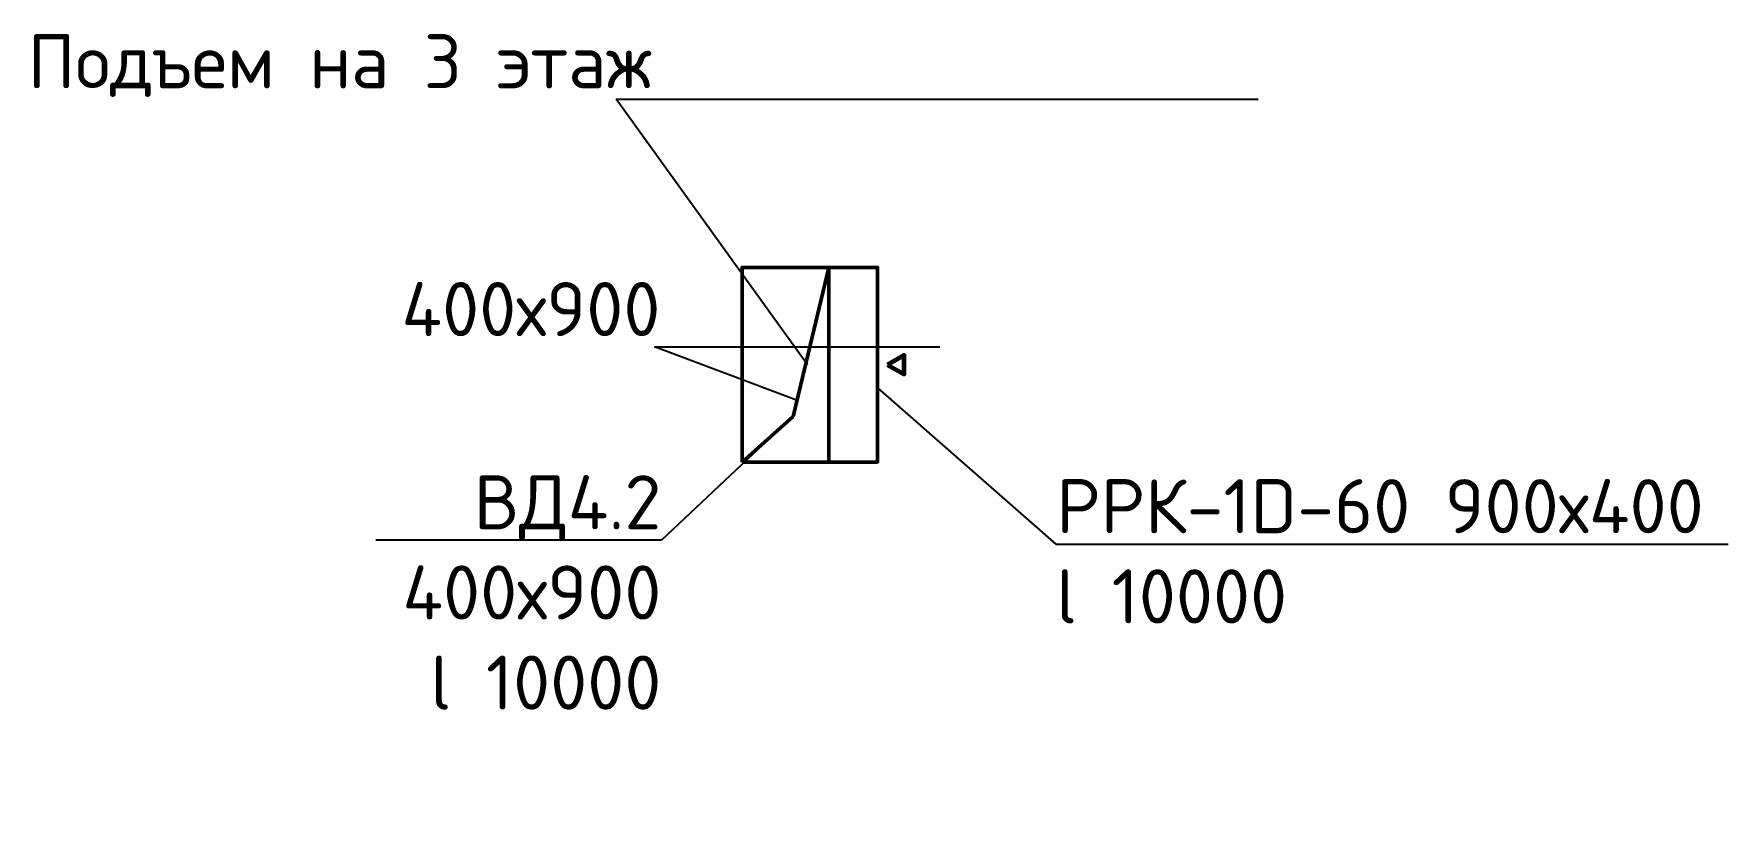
# Model space of a CAD drawing. Header units: millimetres. Extents: x -99936 to 523262, y -63190 to 327013.
# Drawn here: x 339011 to 346838, y 251028 to 254666 of the extents above; entities that cross this region are included whole.
import ezdxf
from ezdxf import colors
from ezdxf.entities.mleader import LeaderData, LeaderLine
from ezdxf.math import Vec2, Vec3

# ---------------------------------------------------------------- set-up
doc = ezdxf.new("R2010")
doc.units = ezdxf.units.MM
doc.layers.add('Вытяжка', color=5, linetype='Continuous', lineweight=60)
doc.layers.add('ДУ', color=5, linetype='Continuous', lineweight=50)
doc.styles.add('ISOCPEUR', font='isocpeur.ttf', dxfattribs={"height": 250})

# ---------------------------------------------------------------- blocks, each defined once
blk = doc.blocks.new('*U2030')
for p, q in [((0, 450), (0, -450)), ((0, 0), (0, 50))]:
    blk.add_line(p, q)
at = {"layer": 'Вытяжка'}
blk.add_lwpolyline([(45.4, 0), (121.8, -44.1), (121.8, 44.1)], close=True, dxfattribs=at)

msp = doc.modelspace()

# ---------------------------------------------------------------- linework, layer by layer
at = {"layer": 'ДУ'}
for p, q in [((342517.97, 252897.919), (342682.692, 253587.266)), ((342282.692, 252687.266), (342517.97, 252897.919))]:
    msp.add_line(p, q, dxfattribs=at)
for points in [[(342282.692, 252687.266), (342282.692, 253587.266), (342682.692, 253587.266), (342682.692, 252687.266)], [(342682.692, 253587.266), (342908.692, 253587.266), (342908.692, 252687.266), (342682.692, 252687.266)]]:
    msp.add_lwpolyline(points, close=True, dxfattribs=at)

# ---------------------------------------------------------------- block references
msp.add_blockref('*U2030', (342908.692, 253137.266), dxfattribs=at)

# ---------------------------------------------------------------- leaders
at = {"ltscale": 10}
ml = msp.add_multileader_mtext('Standard', dxfattribs=at)
ml.set_content('Подъем на 3 этаж', color=256, style='ISOCPEUR')
ml.set_leader_properties()
ml.build(insert=Vec2(0, 0))
ml.multileader.update_dxf_attribs({"text_left_attachment_type": 6, "text_right_attachment_type": 6, "dogleg_length": 0.36, "arrow_head_size": 0.18})
ctx = ml.context
ctx.base_point, ctx.char_height, ctx.arrow_head_size, ctx.landing_gap_size, ctx.plane_origin = Vec3(338787.434, 254364.791), 250, 0.18, 0.09, Vec3(342584.692, 253137.266)
ctx.left_attachment, ctx.right_attachment, ctx.text_align_type = 6, 6, 2
notes = []
notes.append((ctx, [(1, (1, 1, 0), (341700.474, 254364.791), (-1, 0), 0.36, [(0, [(342584.692, 253137.266)], 0, [])])]))
ctx.mtext.insert, ctx.mtext.alignment, ctx.mtext.flow_direction = Vec3(341862.751, 254664.791), 3, 5
ml = msp.add_multileader_mtext('Standard', dxfattribs=at)
ml.set_content('400х900', color=256, style='ISOCPEUR')
ml.set_leader_properties()
ml.build(insert=Vec2(0, 0))
ml.multileader.update_dxf_attribs({"text_left_attachment_type": 6, "text_right_attachment_type": 6, "dogleg_length": 0.36, "arrow_head_size": 0.18})
ctx = ml.context
ctx.base_point, ctx.char_height, ctx.arrow_head_size, ctx.landing_gap_size, ctx.plane_origin = Vec3(340677.343, 253219.697), 250, 0.18, 0.09, Vec3(342534.432, 253434.99)
ctx.left_attachment, ctx.right_attachment, ctx.text_align_type = 6, 6, 2
notes.append((ctx, [(1, (1, 1, 0), (341877.883, 253219.697), (-1, 0), 0.36, [(0, [(342534.432, 252973.501)], 0, [])])]))
ctx.mtext.insert, ctx.mtext.alignment, ctx.mtext.flow_direction = Vec3(341905.047, 253519.697), 3, 5
ml = msp.add_multileader_mtext('Standard', dxfattribs=at)
ml.set_content('РРК-1D-60 900х400\\Pl 10000', color=256, style='ISOCPEUR')
ml.set_leader_properties()
ml.build(insert=Vec2(0, 0))
ml.multileader.update_dxf_attribs({"text_left_attachment_type": 6, "text_right_attachment_type": 6, "dogleg_length": 0.36, "arrow_head_size": 0.18})
ctx = ml.context
ctx.base_point, ctx.char_height, ctx.arrow_head_size, ctx.landing_gap_size, ctx.plane_origin = Vec3(343732.845, 252308.605), 250, 0.18, 0.09, Vec3(346920.024, 253028.513)
ctx.left_attachment, ctx.right_attachment = 6, 6
notes.append((ctx, [(1, (1, 1, 0), (343732.485, 252308.605), (1, 0), 0.36, [(0, [(342908.692, 253028.513)], 0, [])])]))
ctx.mtext.insert, ctx.mtext.flow_direction = Vec3(343732.935, 252608.605), 5
ml = msp.add_multileader_mtext('Standard', dxfattribs=at)
ml.set_content('ВД4.2\\P400х900\\Pl 10000', color=256, style='ISOCPEUR')
ml.set_leader_properties()
ml.build(insert=Vec2(0, 0))
ml.multileader.update_dxf_attribs({"text_left_attachment_type": 6, "text_right_attachment_type": 6, "dogleg_length": 0.36, "arrow_head_size": 0.18})
ctx = ml.context
ctx.base_point, ctx.char_height, ctx.arrow_head_size, ctx.landing_gap_size, ctx.plane_origin = Vec3(340709.46, 252326.633), 250, 0.18, 0.09, Vec3(342104.203, 252687.266)
ctx.left_attachment, ctx.right_attachment, ctx.text_align_type = 6, 6, 2
notes.append((ctx, [(0, (1, 1, 0), (341910, 252326.633), (-1, 0), 0.36, [(0, [(342384.692, 252773.432)], 0, [])])]))
ctx.mtext.insert, ctx.mtext.alignment, ctx.mtext.flow_direction = Vec3(341909.55, 252626.633), 3, 5
for ctx, leaders in notes:
    for number, flags, end, landing, length, lines in leaders:
        leader = LeaderData()
        leader.index, (leader.has_last_leader_line, leader.has_dogleg_vector, leader.attachment_direction) = number, flags
        leader.last_leader_point, leader.dogleg_vector, leader.dogleg_length = Vec3(end), Vec3(landing), length
        for number, points, colour, breaks in lines:
            line = LeaderLine()
            line.index, line.vertices, line.color, line.breaks = number, Vec3.list(points), colors.encode_raw_color(colour), breaks
            leader.lines.append(line)
        ctx.leaders.append(leader)

doc.saveas('drawing.dxf')
